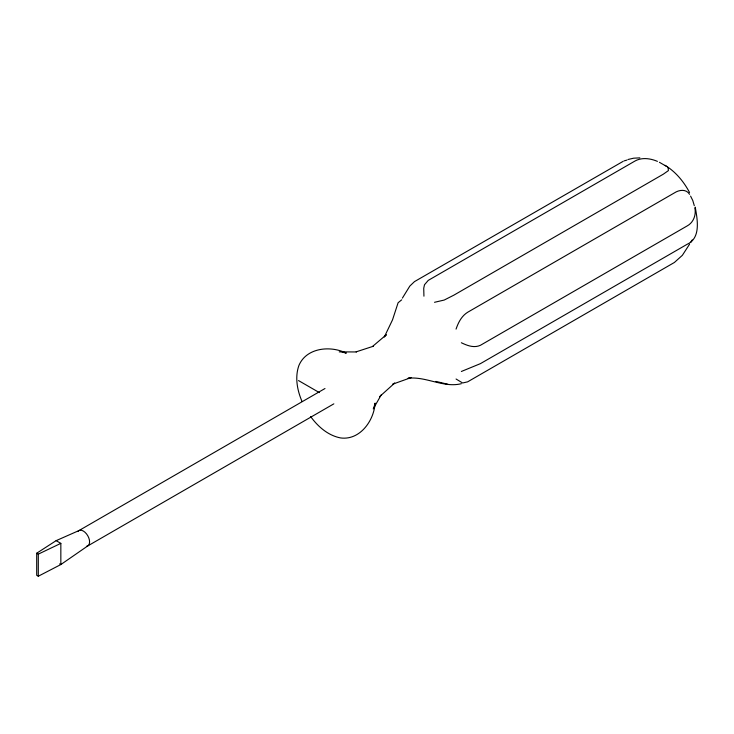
<?xml version="1.0" encoding="UTF-8"?>
<svg xmlns="http://www.w3.org/2000/svg" width="734" height="734" viewBox="0 0 734 734"><rect width="100%" height="100%" fill="white"/><g stroke="black" fill="none" stroke-linecap="round" stroke-linejoin="round"><path stroke-width="1.1" d="M373.991 407.287L375.111 403.104C374.028 420.619 360.027 440.409 340.75 437.959C328.181 435.629 317.932 426.619 310.629 416.545M461.365 371.477L480.421 363.642L687.189 244.266C701.172 237.88 697.318 219.081 695.236 207.144M401.682 299.83L398.103 302.747L392.516 319.868L384.277 337.044M456.062 329.098C458.3 322.52 461.53 316.097 467.613 312.289L674.381 192.914C679.051 189.803 686.171 188.757 689.556 194.299M689.556 244.202L682.363 255.313L674.381 262.478L467.613 381.854L462.603 382.983L456.062 379.01M402.388 298.114L409.829 286.067L414.481 281.617L623.138 161.342M373.23 408.893L381.285 394.8M690.584 242.605L692.235 239.908M384.607 336.603L386.359 334.722L372.441 346.549M379.478 396.745L394.699 383.056L392.837 384.13L411.113 377.597L408.609 378.175M333.842 403.847L87.75 545.931L60.839 564.556L38.296 576.227L36.7 575.3L36.7 553.225L56.133 540.655L78.905 530.599L324.988 388.525M36.7 553.225L38.296 554.142L60.839 543.371L60.839 564.556L59.665 563.877M356.128 351.852L373.432 346.219M86.456 546.325L87.75 545.931A8.854 5.11 60 0 0 88.75 537.774L87.75 535.71A8.854 5.11 60 0 0 80.199 530.196L78.905 530.599A8.854 5.11 60 0 0 77.905 531.517M624.084 160.893L626.928 160.104M627.974 159.507L633.616 158.195L639.865 157.856M461.383 383.689C443.593 388.176 426.225 376.193 408.067 378.239M434.519 302.298L444.189 300.059L453.851 295.169L663.252 174.224L668.435 170.591L668.013 167.499M339.236 351.88L356.55 351.953M447.942 384.295L435.868 381.405M342.081 352.026L346.274 353.155C330.557 345.329 306.417 347.558 298.903 365.486C294.747 377.175 297.197 390.149 301.94 401.269M657.425 161.379C650.434 158.397 641.929 157.149 635.011 161.012L428.243 280.388L424.491 284.755L423.729 288.251L423.931 296.187M659.426 162.297L666.848 166.581M461.365 342.75C467.283 345.595 473.99 348.246 480.421 345.292L687.189 225.916C693.557 222.485 696.309 214.833 694.85 207.942M298.509 380.57L319.336 392.598M56.133 540.655L60.839 543.371M665.059 165.324C675.665 171.756 683.794 181.628 689.565 192.501M690.584 196.116L692.777 200.492L694.3 205.676M38.296 554.142L38.296 576.227"/></g></svg>
